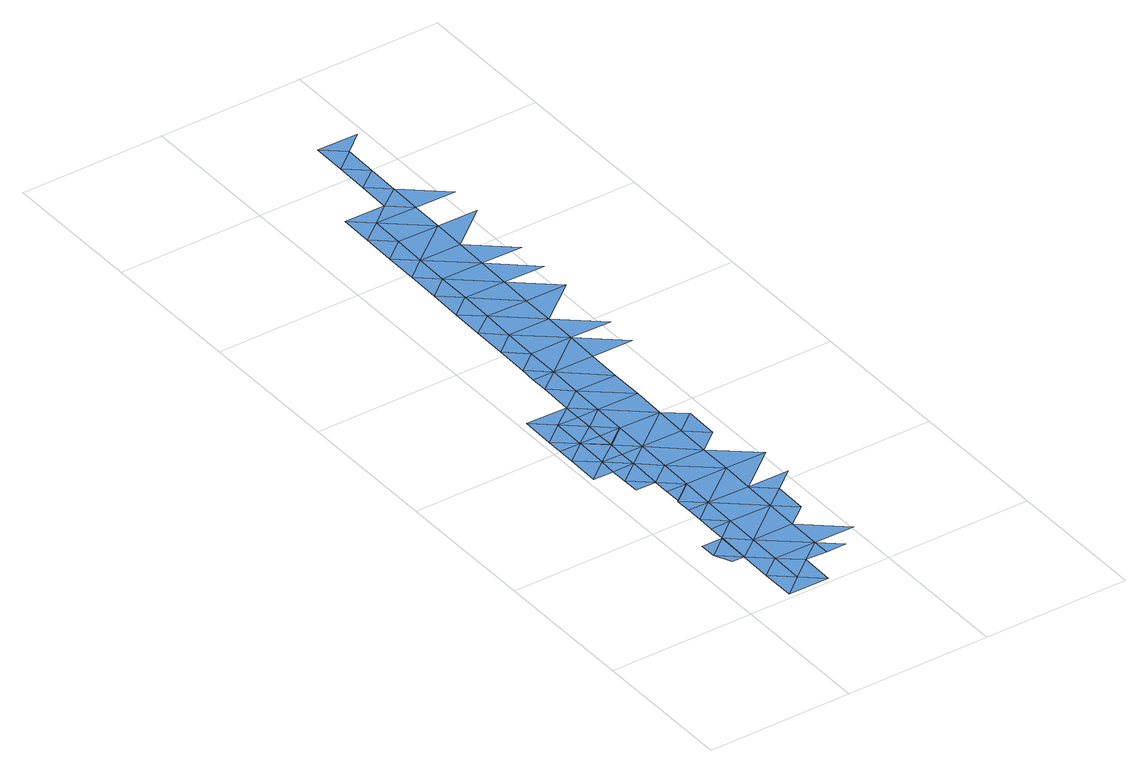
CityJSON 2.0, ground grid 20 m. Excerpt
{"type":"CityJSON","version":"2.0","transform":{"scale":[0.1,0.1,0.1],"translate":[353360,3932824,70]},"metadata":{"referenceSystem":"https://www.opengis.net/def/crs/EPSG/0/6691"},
"CityObjects":{
"waterbody1":{"type":"WaterBody","attributes":{"name":"3","class":"1140","function":"1","WaterBodyRiverFloodingRiskAttribute.description":"2","WaterBodyRiverFloodingRiskAttribute.rankOrg":"2","WaterBodyRiverFloodingRiskAttribute.adminType":"2","WaterBodyRiverFloodingRiskAttribute.scale":"L2"},"geometry":[{"type":"MultiSurface","lod":"1","boundaries":[[[0,1,2]],[[3,4,5]],[[6,0,7]],[[7,0,2]],[[4,8,5]],[[9,3,5]],[[2,3,9]],[[10,7,2]],[[11,10,2]],[[12,9,5]],[[11,2,9]],[[12,5,8]],[[11,13,10]],[[14,13,15]],[[14,10,13]],[[16,17,18]],[[19,9,12]],[[20,21,22]],[[23,24,18]],[[20,15,13]],[[22,15,20]],[[17,23,18]],[[11,9,19]],[[25,17,26]],[[27,21,25]],[[26,27,25]],[[19,12,28]],[[21,20,25]],[[29,11,19]],[[13,30,20]],[[25,31,17]],[[13,11,30]],[[17,31,23]],[[28,32,19]],[[11,29,30]],[[30,33,20]],[[34,23,35]],[[23,31,35]],[[36,34,35]],[[19,37,29]],[[25,20,38]],[[39,36,40]],[[41,39,40]],[[29,42,30]],[[38,20,33]],[[36,35,40]],[[43,41,40]],[[31,25,38]],[[44,35,31]],[[43,45,46]],[[47,33,30]],[[42,47,30]],[[43,40,45]],[[48,46,45]],[[31,38,44]],[[48,49,50]],[[49,48,45]],[[47,51,33]],[[52,45,40]],[[53,54,50]],[[55,35,44]],[[33,56,38]],[[40,35,52]],[[53,50,49]],[[52,35,55]],[[57,54,53]],[[58,49,45]],[[38,56,44]],[[44,59,55]],[[60,57,61]],[[57,53,61]],[[62,53,49]],[[58,45,52]],[[63,60,64]],[[60,61,64]],[[65,55,59]],[[52,55,65]],[[62,49,58]],[[66,61,53]],[[67,63,68]],[[63,64,68]],[[69,53,62]],[[61,66,64]],[[70,67,68]],[[71,67,70]],[[53,69,66]],[[72,73,71]],[[64,74,68]],[[72,71,70]],[[75,70,68]],[[74,64,66]],[[72,76,73]],[[73,76,77]],[[78,66,69]],[[75,68,74]],[[79,77,80]],[[81,74,66]],[[77,76,80]],[[72,70,82]],[[72,83,76]],[[70,75,82]],[[84,79,85]],[[79,80,85]],[[86,75,74]],[[83,72,82]],[[87,88,76]],[[75,86,82]],[[80,88,85]],[[76,83,87]],[[80,76,88]],[[84,85,89]],[[82,90,83]],[[91,89,85]],[[88,91,85]],[[83,92,87]],[[89,93,94]],[[87,95,88]],[[93,89,91]],[[94,96,97]],[[96,94,93]],[[98,93,91]],[[99,97,100]],[[97,96,100]],[[99,100,101]]]}]},
"waterbody2":{"type":"WaterBody","attributes":{"name":"3","class":"1140","function":"1","WaterBodyRiverFloodingRiskAttribute.description":"2","WaterBodyRiverFloodingRiskAttribute.rankOrg":"1","WaterBodyRiverFloodingRiskAttribute.adminType":"2","WaterBodyRiverFloodingRiskAttribute.scale":"L2"},"geometry":[{"type":"MultiSurface","lod":"1","boundaries":[[[102,48,103]],[[23,34,104]],[[46,48,102]],[[24,23,104]],[[34,36,104]],[[105,24,104]],[[105,104,106]],[[107,102,103]],[[36,39,108]],[[46,102,43]],[[41,108,39]],[[43,108,41]],[[102,108,43]],[[107,108,102]],[[107,109,108]],[[106,108,109]],[[104,108,106]],[[108,104,36]]]}]}
},
"vertices":[
[34,123,2],[45,100,2],[62,100,2],[61,54,2],[61,7,2],[89,30,2],[34,146,2],[62,146,2],[117,6,2],[90,76,2],[63,146,2],[91,122,2],[118,53,2],[91,169,2],[63,169,2],[64,192,2],[37,285,2],[65,284,2],[37,308,2],[147,76,2],[92,215,2],[64,238,2],[64,216,2],[66,331,2],[37,331,2],[93,261,2],[65,262,2],[65,239,2],[147,52,2],[147,122,2],[148,168,2],[94,307,2],[175,52,2],[149,214,2],[66,354,2],[95,354,2],[67,377,2],[203,75,2],[150,260,2],[67,378,2],[95,400,2],[67,400,2],[176,144,2],[68,423,2],[150,306,2],[96,446,2],[68,446,2],[177,190,2],[68,470,2],[97,492,2],[69,516,2],[206,213,2],[152,399,2],[98,538,2],[69,539,2],[151,353,2],[206,259,2],[70,562,2],[153,445,2],[179,329,2],[71,608,2],[98,584,2],[153,491,2],[71,655,2],[99,631,2],[180,376,2],[155,584,2],[72,700,2],[100,677,2],[154,538,2],[101,723,2],[73,747,2],[101,770,2],[74,793,2],[156,630,2],[156,676,2],[102,816,2],[74,839,2],[211,537,2],[75,886,2],[103,862,2],[212,583,2],[157,722,2],[158,769,2],[76,932,2],[104,908,2],[213,675,2],[159,815,2],[160,861,2],[132,931,2],[214,721,2],[160,907,2],[215,768,2],[161,953,2],[133,977,2],[216,860,2],[162,999,2],[134,1023,2],[217,906,2],[134,1070,2],[163,1046,2],[191,1069,2],
[39,447,2],[11,471,2],[38,355,2],[9,332,2],[10,378,2],[10,424,2],[39,401,2],[10,401,2]
]}
